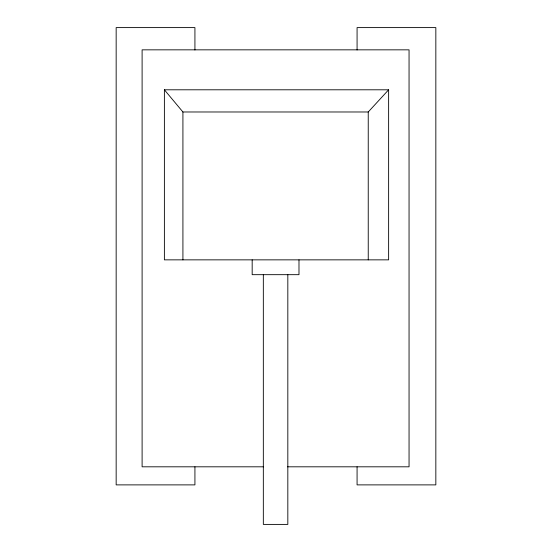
<?xml version="1.0" encoding="UTF-8"?>
<svg xmlns="http://www.w3.org/2000/svg" width="552" height="552" viewBox="0 0 552 552"><rect width="100%" height="100%" fill="white"/><g stroke="black" fill="none" stroke-linecap="round" stroke-linejoin="round"><path stroke-width="0.83" d="M368.239 259.854L368.239 111.98L388.629 89.797L164.386 89.797L164.386 259.854L388.629 259.854L388.629 89.797M164.386 89.797L182.919 111.98L368.239 111.98M263.559 466.813L142.105 466.813L142.105 49.839L409.053 49.839L409.053 466.813L287.599 466.813M357.075 49.99L357.075 27.6L435.838 27.6L435.838 484.884L357.075 484.884L357.075 466.799M298.984 259.854L298.984 274.675L252.174 274.675L252.174 259.854M287.827 274.675L287.827 524.4L263.332 524.4L263.332 274.675M194.925 49.99L194.925 27.6L116.161 27.6L116.161 484.884L194.925 484.884L194.925 466.799M182.919 111.98L182.919 259.854"/></g></svg>
